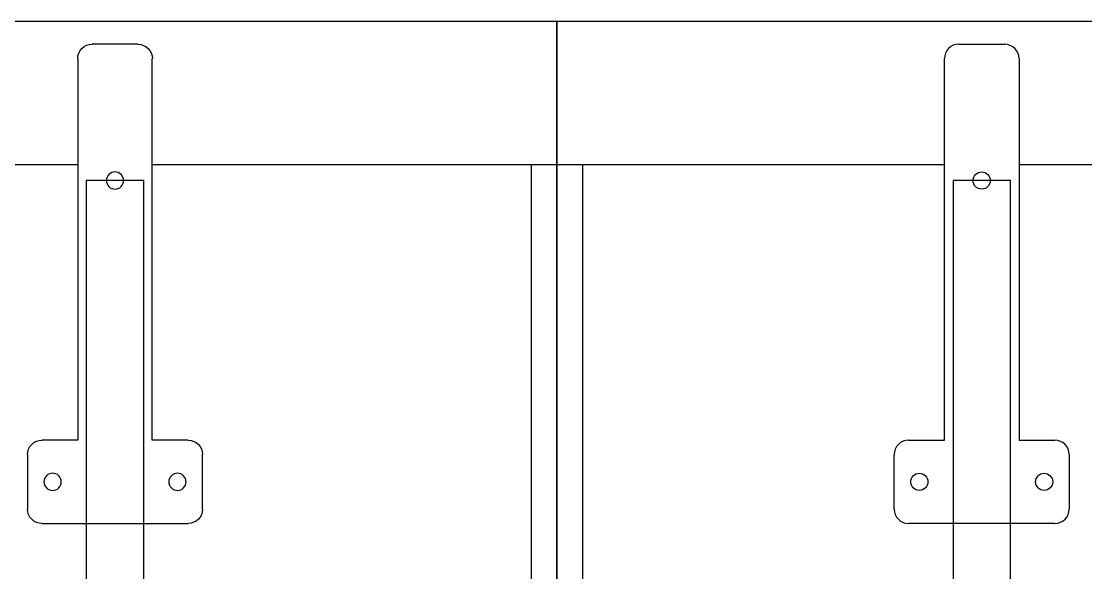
# Model space of a CAD drawing. Header units: millimetres. Extents: x 151130 to 215929, y 2134 to 34533.
# Drawn here: x 170288.4 to 170659.3, y 10229.1 to 10421.3 of the extents above; entities that cross this region are included whole.
import ezdxf

# ---------------------------------------------------------------- set-up
doc = ezdxf.new("R2010")
doc.units = ezdxf.units.MM
for name, color, linetype in [('2D', 7, 'Continuous'), ('MUEBLES', 8, 'Continuous'), ('OH CUBIERTA', 3, 'Continuous')]:
    doc.layers.add(name, color=color, linetype=linetype)

# ---------------------------------------------------------------- blocks, each defined once
blk = doc.blocks.new('CUR25.15070')
at = {"layer": 'OH CUBIERTA'}
blk.add_lwpolyline([(0, 0), (0, 700), (1500, 700), (1500, 0)], close=True, dxfattribs=at)
blk = doc.blocks.new('SP.LI.5LTD.140')
at = {"layer": '2D'}
for p, q in [((5, -697), (5, 697)), ((55, 533), (55, 164)), ((156, 181.5), (175, 181.5)), ((151, 164), (151, 176.5)), ((180, 176.5), (180, 125.5)), ((18, 164), (151, 164)), ((13, 143), (13, 159)), ((151, 138), (18, 138)), ((55, 138), (55, -138)), ((151, 125.5), (151, 138)), ((175, 120.5), (156, 120.5)), ((175, -120.5), (156, -120.5)), ((151, -125.5), (151, -138)), ((180, -176.5), (180, -125.5)), ((151, -138), (18, -138)), ((13, -143), (13, -159)), ((18, -164), (151, -164)), ((55, -164), (55, -533)), ((151, -164), (151, -176.5)), ((156, -181.5), (175, -181.5))]:
    blk.add_line(p, q, dxfattribs=at)
for centre, major_axis, start_param, end_param in [((156, 176.5), (-3.54, 3.54), -0.785398, 0.785398), ((175, 176.5), (3.54, 3.54), 5.497787, 7.068583), ((165.5, 172.75), (-2.12, 2.12), -0.785398, 5.497787), ((18, 159), (-3.54, 3.54), -0.785398, 0.785398), ((60.5, 151), (-2.12, 2.12), -0.785398, 5.497787), ((18, 143), (3.54, 3.54), 2.356194, 3.926991), ((165.5, 129.25), (-2.12, 2.12), -0.785398, 5.497787), ((156, 125.5), (3.54, 3.54), 2.356194, 3.926991), ((175, 125.5), (-3.54, 3.54), 2.356194, 3.926991)]:
    blk.add_ellipse(centre, major_axis=major_axis, ratio=1, start_param=start_param, end_param=end_param, dxfattribs=at)
at = {"layer": '2D', "extrusion": (0, 0, -1)}
for centre, major_axis, start_param, end_param in [((156, -125.5), (-3.54, 3.54), 5.497787, 7.068583), ((175, -125.5), (3.54, 3.54), -0.785398, 0.785398), ((165.5, -129.25), (2.12, 2.12), 2.356194490192319, 8.639379797371905), ((18, -143), (-3.54, 3.54), 5.497787, 7.068583), ((60.5, -151), (2.12, 2.12), 2.356194490192319, 8.639379797371905), ((18, -159), (3.54, 3.54), 2.356194, 3.926991), ((165.5, -172.75), (2.12, 2.12), 2.356194490192319, 8.639379797371905), ((156, -176.5), (3.54, 3.54), 2.356194, 3.926991), ((175, -176.5), (-3.54, 3.54), 2.356194, 3.926991)]:
    blk.add_ellipse(centre, major_axis=major_axis, ratio=1, start_param=start_param, end_param=end_param, dxfattribs=at)
blk = doc.blocks.new('B6')
at = {"color": 5}
blk.add_lwpolyline([(85, 666), (1485, 666), (1485, 684), (85, 684)], close=True, dxfattribs=at)
at = {"layer": 'MUEBLES'}
for points in [[(90.5, 813), (1504.5, 813), (1504.5, 833), (90.5, 833)], [(90.5, 511), (1504.5, 511), (1504.5, 531), (90.5, 531)]]:
    blk.add_lwpolyline(points, close=True, dxfattribs=at)
blk.add_blockref('SP.LI.5LTD.140', (30, 672))
at = {"layer": 'OH CUBIERTA'}
for p in [(35, 675), (35, -25)]:
    blk.add_blockref('CUR25.15070', p, dxfattribs=at)

msp = doc.modelspace()

# ---------------------------------------------------------------- block references
at = {"color": 5, "rotation": 270}
msp.add_blockref('B6', (169800.03, 10456.29), dxfattribs=at)

doc.saveas('drawing.dxf')
